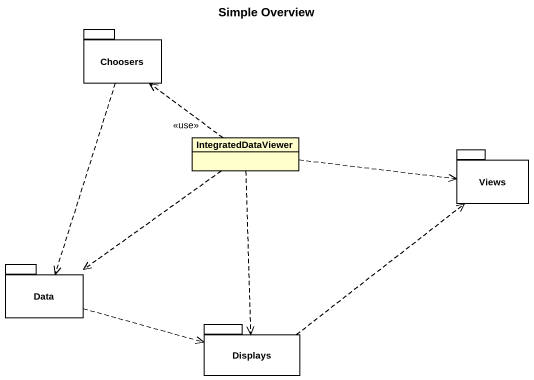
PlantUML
@startuml
title Simple Overview
hide circle
hide empty members
package Choosers {
}
class IntegratedDataViewer
package Views {
}
package Data {
}
package Displays {
}
Choosers ..> Data
IntegratedDataViewer .up.> Choosers : <<use>>
IntegratedDataViewer .right.> Views
IntegratedDataViewer ..> Data
IntegratedDataViewer ..> Displays
Data .right.> Displays
Displays .up.> Views
@enduml
